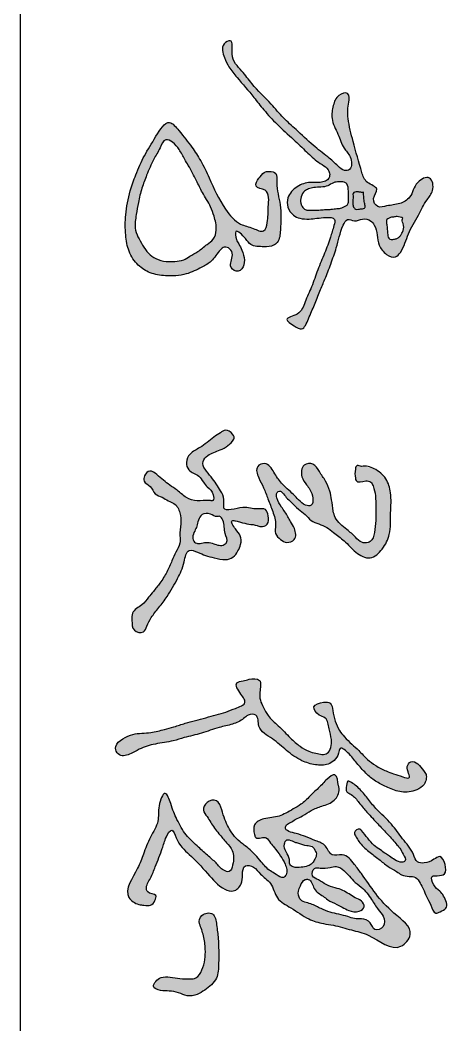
# Model space of a CAD drawing. Extents: x 174641 to 414490, y 73126 to 493158.
# Drawn here: x 189658 to 190369, y 75033 to 76700 of the extents above; entities that cross this region are included whole.
import ezdxf

# ---------------------------------------------------------------- set-up
doc = ezdxf.new("R2010")
doc.units = 0
doc.header["$LTSCALE"] = 1000
doc.header["$MEASUREMENT"] = 0
doc.layers.add('文字和字符', color=7, linetype='Continuous')

msp = doc.modelspace()

# ---------------------------------------------------------------- hatches: boundary and pattern name
at = {"layer": '文字和字符'}
h = msp.add_hatch(color=6, dxfattribs=at)
edge = h.paths.add_edge_path()
edge.add_spline(control_points=[(190203.2, 76563.6), (190203.2, 76563.3), (190199.9, 76526.7), (190212.4, 76496.5), (190221.1, 76458.1), (190230.7, 76428.8), (190256.4, 76421.9), (190240.2, 76404.7), (190250.4, 76386.8), (190269, 76393.1), (190286.8, 76393.6), (190309.4, 76406.1), (190310.8, 76430.5), (190340.9, 76445.1), (190345.5, 76416), (190329.7, 76399.6), (190318.5, 76374), (190300.2, 76346.3), (190294.9, 76320.4), (190280, 76303.9), (190263.3, 76311.2), (190249, 76329.7), (190251.2, 76353.2), (190239, 76368.7), (190225.5, 76371.8), (190213.7, 76364.1), (190200, 76372.3), (190188.6, 76349.3), (190184.4, 76325.9), (190173.5, 76295.5), (190164.5, 76271.7), (190154.7, 76249.5), (190146.1, 76226.6), (190137.6, 76207.7), (190127.8, 76182.8), (190112.5, 76193), (190091.8, 76205), (190124, 76210.5), (190130.2, 76233.8), (190142.4, 76257.8), (190151.3, 76285.7), (190163, 76312.3), (190172.5, 76337.6), (190177.2, 76354.7), (190182.6, 76372.9), (190158.1, 76372.7), (190142.1, 76369.5), (190123, 76369.8), (190109.6, 76376.1), (190100.8, 76388.7), (190100.8, 76408.6), (190116.4, 76425), (190137.5, 76432.2), (190155.2, 76429.2), (190171, 76434.2), (190172.7, 76453), (190151.2, 76463.5), (190132.6, 76481.9), (190109.9, 76503.7), (190085, 76525.7), (190063.2, 76549.3), (190042.4, 76576.4), (190022.6, 76599.2), (190004.4, 76620.6), (189996.8, 76638.7), (189989.3, 76658.7), (190013.1, 76670.8), (190005.1, 76635.2), (190025.3, 76617.7), (190046, 76588.6), (190071.5, 76565.1), (190093.9, 76537.8), (190118.3, 76516.1), (190141.9, 76493.6), (190166.6, 76474.5), (190183.1, 76460.7), (190194, 76448.6), (190210, 76452.6), (190207.4, 76474.2), (190192.8, 76488.6), (190185.8, 76511.9), (190172.9, 76534.1), (190176.8, 76558), (190182.5, 76574.6), (190205, 76584.9), (190203.3, 76563.7), (190203.2, 76563.6)], knot_values=[0, 0, 0, 0, 37.200114, 91.320491, 165.552277, 191.794321, 218.377312, 240.981666, 262.088012, 282.142005, 312.686531, 339.649791, 378.667629, 407.600467, 437.073636, 462.079158, 503.038538, 551.641933, 598.38254, 613.574993, 634.379376, 661.836336, 708.993627, 722.171326, 741.234276, 760.297225, 776.271776, 792.569008, 846.885535, 886.364067, 923.879172, 953.564578, 987.654437, 1022.983531, 1050.737693, 1069.313673, 1091.638002, 1119.125063, 1152.028231, 1189.926643, 1231.5094, 1273.175743, 1312.041059, 1340.553805, 1354.652933, 1375.412602, 1414.027671, 1435.47698, 1451.393633, 1473.994605, 1495.440379, 1528.930707, 1560.560192, 1583.420751, 1605.787661, 1617.314314, 1652.832859, 1689.166989, 1730.614602, 1782.406199, 1827.708188, 1864.317555, 1924.161807, 1954.751664, 1978.414961, 2009.901325, 2025.877661, 2056.206106, 2101.924511, 2138.940455, 2203.653812, 2245.874288, 2285.588792, 2339.12041, 2381.889891, 2414.291903, 2431.736174, 2443.518671, 2472.148613, 2496.841057, 2531.490224, 2570.411868, 2600.571575, 2626.813618, 2647.271258, 2667.490218, 2667.490218, 2667.490218, 2667.490218], degree=3, periodic=0)
edge = h.paths.add_edge_path(flags=16)
edge.add_spline(control_points=[(190200.1, 76428.5), (190200.1, 76428.3), (190203.4, 76416.3), (190202.4, 76407.5), (190203.5, 76399.2), (190200.9, 76392.6), (190196.1, 76390.6), (190190.7, 76387.7), (190183, 76387.2), (190174.7, 76386), (190166.5, 76385.3), (190159.7, 76385.4), (190151.5, 76384.1), (190144.1, 76385), (190136.6, 76384.1), (190130.2, 76385), (190125.8, 76390.1), (190122.6, 76397.5), (190123.8, 76406.9), (190128.2, 76416.4), (190137, 76420.1), (190146.1, 76422.7), (190156.8, 76422.6), (190168.5, 76424.2), (190177, 76430.5), (190186.4, 76432.3), (190193.5, 76431.4), (190197.6, 76430.5), (190200.1, 76428.5), (190200.1, 76428.5)], knot_values=[0, 0, 0, 0, 17.404746, 29.387846, 42.985867, 50.266335, 56.954161, 63.801774, 75.581128, 88.455483, 98.941086, 109.792245, 116.806441, 133.072793, 140.441564, 148.341049, 158.751059, 166.832285, 181.387675, 196.945751, 207.369773, 219.600317, 236.294444, 252.093415, 267.338386, 279.187562, 291.635416, 295.082405, 299.162326, 299.162326, 299.162326, 299.162326], degree=3, periodic=0)
edge = h.paths.add_edge_path(flags=16)
edge.add_spline(control_points=[(190292.3, 76370.3), (190292.2, 76370.3), (190294.1, 76359.5), (190294, 76352.8), (190291.2, 76345.3), (190288, 76341.1), (190284.1, 76337.8), (190279, 76336.6), (190274.1, 76335.4), (190267.7, 76338.4), (190267.9, 76348.4), (190266.5, 76356.2), (190266, 76363), (190264.3, 76368.9), (190272, 76372.7), (190279, 76373.2), (190285.1, 76375.1), (190292.3, 76370.4), (190292.3, 76370.3)], knot_values=[0, 0, 0, 0, 11.032394, 27.080246, 35.7167, 42.398017, 49.241922, 56.254438, 64.042896, 70.017142, 82.400073, 100.141744, 104.717416, 111.155207, 123.02071, 132.051492, 141.212423, 151.788927, 151.788927, 151.788927, 151.788927], degree=3, periodic=0)
h = msp.add_hatch(color=6, dxfattribs=at)
edge = h.paths.add_edge_path()
edge.add_spline(control_points=[(190053.9, 76437.4), (190053.8, 76437.3), (190043.1, 76418.8), (190074.4, 76420.9), (190068.1, 76388), (190070.3, 76369.4), (190063.4, 76345.1), (190042.5, 76356.4), (190019.2, 76360), (189991.8, 76392.4), (189975.6, 76430), (189959.1, 76465.4), (189941.3, 76491.8), (189925.9, 76511.2), (189902.7, 76539.8), (189881, 76502.3), (189864.2, 76477.1), (189850.4, 76445.1), (189839, 76412.9), (189832.3, 76379.1), (189832.4, 76345.4), (189836.8, 76315.6), (189851.9, 76293.1), (189874, 76278.9), (189902, 76274.6), (189932.3, 76276), (189956.6, 76288.3), (189978, 76299.9), (189985.8, 76315.1), (189996.9, 76324.7), (190007.3, 76321.2), (190013.1, 76307.2), (190001.6, 76290.9), (190018.2, 76280.8), (190033.1, 76292.2), (190029.5, 76312.9), (190021.2, 76327.7), (190015.8, 76336.4), (190013.1, 76357.1), (190032.1, 76338.2), (190041.2, 76324.1), (190060.9, 76323.9), (190076.4, 76323.9), (190088.7, 76333.7), (190090.4, 76359.1), (190092.1, 76392.7), (190082.1, 76421.2), (190085.5, 76446.4), (190072, 76449.4), (190061.6, 76449.2), (190054, 76437.5), (190053.9, 76437.4)], knot_values=[0, 0, 0, 0, 18.772704, 41.477809, 80.044627, 116.802218, 137.16377, 161.475231, 192.122008, 241.084265, 322.841358, 366.476474, 403.599349, 452.266279, 480.822437, 525.281218, 577.345985, 625.678179, 664.966098, 720.530015, 767.556127, 805.470545, 843.947055, 876.303707, 911.805465, 960.132454, 999.3713, 1024.963912, 1058.777917, 1069.239579, 1081.911788, 1097.237565, 1126.410668, 1144.842947, 1154.50106, 1197.467328, 1213.824352, 1225.506518, 1243.541639, 1270.934025, 1289.010321, 1319.830534, 1342.259698, 1352.785688, 1381.704372, 1440.604971, 1492.626113, 1513.017666, 1528.122336, 1540.553544, 1559.179396, 1559.179396, 1559.179396, 1559.179396], degree=3, periodic=0)
edge = h.paths.add_edge_path(flags=16)
edge.add_spline(control_points=[(189937.1, 76458.8), (189937.3, 76458.5), (189951.5, 76432.9), (189960.3, 76412.7), (189973.5, 76393.7), (189980.6, 76372.5), (189985, 76354.3), (189980.6, 76335.6), (189966.1, 76327), (189954.6, 76315.9), (189940.5, 76309.1), (189928.9, 76300.7), (189914.8, 76299.7), (189899.1, 76298.3), (189883.8, 76303.2), (189869.9, 76312.8), (189858.9, 76330.4), (189846.3, 76351.6), (189850.8, 76376.6), (189854.2, 76398.6), (189859.6, 76420.7), (189868.6, 76444.4), (189878.1, 76467.8), (189889.5, 76484.8), (189897, 76505.1), (189913.3, 76496.8), (189923.2, 76484.2), (189928.4, 76473.2), (189937.1, 76458.9), (189937.1, 76458.8)], knot_values=[0, 0, 0, 0, 40.204211, 70.058468, 108.464216, 130.884004, 163.643923, 185.732296, 204.334618, 231.03456, 252.428664, 268.982791, 289.824735, 309.33459, 334.505674, 354.736006, 378.254387, 420.802499, 451.909656, 480.365956, 514.245068, 545.922498, 586.383232, 616.269524, 639.057016, 655.457897, 678.34596, 704.341019, 720.45671, 720.45671, 720.45671, 720.45671], degree=3, periodic=0)
h = msp.add_hatch(color=6, dxfattribs=at)
edge = h.paths.add_edge_path()
edge.add_spline(control_points=[(190012.5, 76004.3), (190012.4, 76004), (189990.3, 75982.8), (189971.8, 75981.5), (189955.1, 75962.7), (189977.2, 75941.6), (189988.2, 75922.4), (189998.3, 75905.8), (189991.4, 75880.3), (190028.7, 75895.4), (190046.7, 75887.1), (190066.5, 75890.7), (190070.2, 75876.2), (190071, 75862.4), (190058.5, 75858.1), (190048.8, 75862.5), (190037.5, 75863.2), (190025.4, 75866.3), (190017.1, 75868.7), (190005.1, 75870.7), (190015.9, 75853.6), (190024.6, 75845.3), (190025.1, 75830.1), (190019.4, 75818.5), (190012.3, 75807.4), (189996.7, 75803.2), (189981.5, 75807), (189965.6, 75811.3), (189953.2, 75816.7), (189934.2, 75824.1), (189930.1, 75795.4), (189919.2, 75772.4), (189904.5, 75746.2), (189888.9, 75725.6), (189875.9, 75710), (189868.9, 75696.2), (189863.6, 75681.3), (189843.4, 75685.4), (189844, 75702.2), (189842.7, 75719.7), (189860.4, 75728.1), (189870.4, 75741), (189880.2, 75753.3), (189891.2, 75766.6), (189901.8, 75783.6), (189909.5, 75801.3), (189916, 75817.5), (189924.6, 75830.2), (189922.3, 75846.8), (189925.3, 75863.4), (189924.7, 75882.5), (189916.5, 75897.8), (189903.1, 75901.9), (189893.8, 75908.9), (189880.1, 75912.7), (189876, 75927.1), (189862.3, 75932.3), (189863.5, 75945.1), (189873.5, 75955), (189885.7, 75944.8), (189895.4, 75936.7), (189906.8, 75927.9), (189917.3, 75921.1), (189926, 75913.5), (189936, 75905.5), (189952.7, 75900.3), (189966.2, 75904.1), (189979.9, 75901.2), (189979.1, 75916.6), (189969.7, 75923.5), (189961.4, 75933.8), (189954.1, 75946.3), (189937.2, 75949.8), (189932.3, 75966.9), (189939.6, 75982.5), (189955.2, 75989.3), (189968.2, 75998.8), (189978.8, 76008.1), (189989.1, 76014.5), (189999.6, 76021.3), (190011.5, 76017), (190012.6, 76004.3), (190012.5, 76004.3)], knot_values=[0, 0, 0, 0, 39.878613, 71.084001, 88.571602, 128.557403, 167.51423, 188.674821, 208.323573, 251.533868, 286.022948, 304.040745, 319.866458, 339.38013, 355.294206, 363.866941, 383.035676, 402.399015, 414.36713, 422.122541, 442.348267, 461.81608, 481.686971, 497.958095, 516.551099, 533.839574, 560.727072, 581.394562, 601.159722, 620.894041, 649.426299, 690.673374, 738.289465, 770.144861, 799.264352, 821.404135, 836.808472, 857.647162, 880.926807, 898.121658, 926.751504, 950.035011, 967.352307, 991.998193, 1021.862108, 1050.46209, 1072.140687, 1094.880373, 1111.335022, 1139.52005, 1164.970822, 1190.259232, 1204.665599, 1221.240117, 1239.017221, 1259.177234, 1277.618397, 1289.978389, 1306.483927, 1324.261031, 1344.706721, 1362.799886, 1383.241029, 1396.927367, 1410.79459, 1436.58756, 1464.687551, 1472.224323, 1485.322698, 1508.470744, 1522.732623, 1540.039638, 1566.844928, 1584.840343, 1605.723939, 1632.903668, 1653.059236, 1673.030566, 1691.341619, 1704.216169, 1722.92022, 1735.167177, 1735.167177, 1735.167177, 1735.167177], degree=3, periodic=0)
edge = h.paths.add_edge_path(flags=16)
edge.add_spline(control_points=[(189988.2, 75876.5), (189988.3, 75876.5), (190001.5, 75864.9), (189994.2, 75851.3), (190004.5, 75834.6), (189994.4, 75827.7), (189985.6, 75828.5), (189976.7, 75832.1), (189966.5, 75834), (189958.2, 75831.2), (189951.4, 75831.1), (189946, 75834.3), (189943.2, 75842.7), (189947.4, 75851.5), (189951.9, 75860.4), (189953.3, 75870.3), (189959.2, 75881.8), (189974.7, 75881.6), (189980.3, 75875.2), (189988.2, 75876.5), (189988.2, 75876.5)], knot_values=[0, 0, 0, 0, 12.518583, 43.117128, 64.43384, 73.999097, 86.909074, 99.916825, 114.388405, 128.459585, 136.124934, 141.701946, 153.518143, 168.483557, 180.957273, 194.904784, 210.427714, 229.577537, 246.211116, 250.540926, 250.540926, 250.540926, 250.540926], degree=3, periodic=0)
h = msp.add_hatch(color=6, dxfattribs=at)
edge = h.paths.add_edge_path()
edge.add_spline(control_points=[(190224.5, 75959.4), (190224.7, 75959.4), (190251.5, 75957), (190265.5, 75940.3), (190275.2, 75912.6), (190271.5, 75881.6), (190273.5, 75848.6), (190260.9, 75822.3), (190239, 75801.7), (190212.8, 75816.7), (190197.4, 75835.4), (190180, 75847.9), (190166.9, 75858.9), (190153.6, 75863.8), (190140, 75868.5), (190131.4, 75880.3), (190118.9, 75888.4), (190109.5, 75899), (190099.4, 75907), (190094.9, 75914.7), (190088.8, 75919.4), (190082.3, 75915.4), (190084.1, 75903.6), (190090.3, 75893.8), (190099.1, 75881.6), (190105.5, 75869.1), (190114.6, 75855.9), (190117.4, 75836.9), (190100.5, 75831.5), (190089.4, 75837.7), (190079.4, 75847.6), (190083.6, 75865.4), (190077.3, 75884.5), (190069.4, 75904.5), (190062.6, 75924), (190053.7, 75939.4), (190046.9, 75959.3), (190068, 75967.6), (190079.7, 75948.6), (190091.4, 75929.6), (190108.1, 75916.7), (190120.4, 75903.4), (190128.6, 75894.9), (190143.3, 75892.7), (190144.5, 75908.8), (190140.1, 75919.6), (190131.8, 75930.4), (190123.4, 75942.1), (190124.7, 75963.4), (190146.2, 75965.6), (190154.6, 75949.4), (190165, 75935.6), (190172, 75919.6), (190175.4, 75902.6), (190176.6, 75887.8), (190181.7, 75868.8), (190198.3, 75856.4), (190213, 75843.5), (190223.1, 75832.3), (190234.5, 75831.9), (190245, 75839), (190246.1, 75855.8), (190248.8, 75873.4), (190247.6, 75892.2), (190248.1, 75909.9), (190244.9, 75923.8), (190240.2, 75934.7), (190229, 75936.2), (190215.7, 75930.9), (190213.3, 75943.9), (190213.4, 75951), (190215.3, 75963.3), (190224.4, 75959.4), (190224.5, 75959.4)], knot_values=[0, 0, 0, 0, 29.30094, 65.038017, 98.639858, 145.229586, 194.795516, 232.114749, 266.925891, 301.913022, 339.267477, 370.852415, 390.177296, 409.795645, 429.660369, 448.333163, 468.729795, 490.881928, 507.437968, 521.157629, 529.07634, 535.254347, 547.876184, 571.501508, 585.319952, 610.337259, 628.877614, 654.734455, 672.908705, 688.379255, 706.720612, 726.29753, 758.239497, 788.950264, 816.810279, 842.152582, 868.097908, 885.262369, 914.728674, 944.648733, 982.813695, 999.650213, 1020.22886, 1032.723569, 1049.493141, 1071.095002, 1083.923681, 1105.362623, 1132.075217, 1152.211283, 1174.931511, 1200.704595, 1226.158921, 1246.312234, 1272.681377, 1287.962092, 1326.688213, 1353.277295, 1371.722858, 1386.128581, 1396.514529, 1421.520631, 1449.460288, 1472.518928, 1499.291724, 1522.558099, 1533.076665, 1544.456492, 1567.099854, 1573.093813, 1593.678612, 1602.883204, 1613.437455, 1613.437455, 1613.437455, 1613.437455], degree=3, periodic=0)
h = msp.add_hatch(color=6, dxfattribs=at)
edge = h.paths.add_edge_path()
edge.add_spline(control_points=[(190326.9, 75454.9), (190326.7, 75455.1), (190309.3, 75476.5), (190296, 75458.7), (190309.7, 75438.9), (190289.4, 75445.3), (190278.7, 75448.8), (190263, 75454.5), (190248.4, 75462), (190232.8, 75473.4), (190221.3, 75487), (190207.6, 75498.5), (190196.8, 75509.6), (190182.6, 75526.7), (190177.8, 75545.5), (190174.7, 75568.2), (190159.3, 75568.5), (190139.5, 75563), (190152, 75545.5), (190167.9, 75542.6), (190170.4, 75523.5), (190174.9, 75507.9), (190174.7, 75493.5), (190167, 75479), (190150.4, 75482.9), (190135.6, 75486.4), (190121, 75495.4), (190104.4, 75510), (190088, 75528.4), (190069.7, 75542.8), (190062.1, 75558.6), (190055.6, 75571.4), (190055, 75586), (190060.5, 75608), (190039.1, 75606.9), (190028.5, 75603.2), (190011.3, 75600.8), (190023.6, 75582), (190034.5, 75568.1), (190023.9, 75560.7), (190013.4, 75557.3), (189999.5, 75551.3), (189977.2, 75545.5), (189954.8, 75539.2), (189931.2, 75533.2), (189914.4, 75527.1), (189895.2, 75522.6), (189873.1, 75515.9), (189848.4, 75517.2), (189828.7, 75508.2), (189816.3, 75498.7), (189816.2, 75487.2), (189824.5, 75476.3), (189841.9, 75481.7), (189858.9, 75492.4), (189883.1, 75499.8), (189908.7, 75502.1), (189933.5, 75510.8), (189959.5, 75515.5), (189985.3, 75526.4), (190009.8, 75530.5), (190026.3, 75538.2), (190036.3, 75548), (190054.2, 75549), (190050.8, 75520.9), (190078, 75508.3), (190099.3, 75487.5), (190122.6, 75470.7), (190146.7, 75463.3), (190166.3, 75462.7), (190180, 75471.5), (190186.1, 75480.4), (190188.7, 75496.9), (190207.4, 75478.9), (190217.5, 75465.4), (190232.8, 75448.3), (190249.3, 75435.1), (190268.7, 75425.9), (190290.8, 75417.1), (190312.8, 75420), (190328.1, 75429), (190331.3, 75439.8), (190333.1, 75447.4), (190326.9, 75454.8), (190326.9, 75454.9)], knot_values=[0, 0, 0, 0, 34.681641, 48.072065, 74.329964, 88.895095, 111.17035, 128.900452, 156.472867, 179.905372, 208.355087, 230.580725, 254.01719, 273.066721, 321.355231, 338.817261, 354.258199, 378.941826, 401.102047, 416.854172, 443.250134, 467.917341, 487.236589, 502.550058, 528.37671, 545.470375, 568.264653, 597.83009, 637.746529, 670.902739, 692.464096, 710.354936, 729.186846, 756.230528, 779.82652, 794.347921, 809.198107, 836.695152, 859.380582, 868.55181, 883.814404, 907.197348, 930.393917, 979.907693, 1004.230046, 1031.618366, 1054.147615, 1086.172461, 1127.622089, 1153.330618, 1177.300132, 1184.664421, 1199.389772, 1226.047392, 1247.395311, 1286.378592, 1328.318353, 1354.32781, 1395.269823, 1437.957794, 1469.914352, 1498.680239, 1511.344868, 1529.007775, 1555.105752, 1597.804477, 1639.655016, 1682.119963, 1714.682311, 1744.156119, 1760.024332, 1779.437309, 1790.885943, 1814.731193, 1846.001898, 1877.602297, 1905.335657, 1934.233701, 1967.004059, 2002.481722, 2023.475353, 2035.765847, 2047.212297, 2058.363573, 2058.363573, 2058.363573, 2058.363573], degree=3, periodic=0)
h = msp.add_hatch(color=6, dxfattribs=at)
edge = h.paths.add_edge_path()
edge.add_spline(control_points=[(190187.2, 75423.8), (190187.3, 75423.6), (190180.1, 75398.9), (190159.7, 75396.8), (190141.1, 75389.5), (190128, 75379.2), (190115.4, 75374.4), (190107.2, 75368.3), (190100.2, 75366), (190095, 75354.6), (190116.6, 75350.6), (190131.6, 75344.9), (190148.3, 75337.9), (190166.2, 75332), (190172.9, 75310.4), (190197, 75319.3), (190211.7, 75300.3), (190237.1, 75266.4), (190260.4, 75227.6), (190316.4, 75189.9), (190281, 75147.2), (190244.2, 75182), (190207.1, 75189.6), (190182.3, 75197.5), (190158.3, 75200.7), (190133.1, 75208.2), (190110.3, 75226.2), (190081.3, 75240), (190077.2, 75268.6), (190056.9, 75280.4), (190048, 75295.3), (190028.6, 75300), (190026.3, 75280.9), (190027.4, 75265.5), (190013, 75251.9), (189988.8, 75260.1), (189968.4, 75285.3), (189940.1, 75314.7), (189919.4, 75332.3), (189910.3, 75362.5), (189898.3, 75341), (189893.7, 75322.4), (189883.3, 75298.6), (189875.8, 75276.4), (189865.6, 75263), (189870.3, 75249.4), (189886, 75251.2), (189881.8, 75237.6), (189875.3, 75229.2), (189864.1, 75231.1), (189851.4, 75232.1), (189825.1, 75250), (189851.6, 75285.5), (189862.9, 75317.2), (189872.8, 75343.8), (189889.8, 75369.8), (189885.4, 75392.4), (189898.2, 75427), (189908.4, 75399.7), (189912.2, 75386.2), (189920.6, 75368.1), (189931.6, 75348), (189951.1, 75330), (189967.7, 75314.9), (189983.4, 75302), (189991.9, 75289.8), (190006.8, 75284.5), (190012.6, 75302.9), (190013.5, 75320.4), (189999.5, 75336), (189989.3, 75347.7), (189977.8, 75361.8), (189971, 75375.4), (189959.2, 75388.9), (189966.8, 75404.2), (189986.5, 75408), (189992.7, 75389), (189998.4, 75370), (190008.2, 75350.9), (190022.6, 75335.5), (190041.1, 75323.6), (190055.9, 75305.8), (190070.1, 75288.9), (190083.1, 75282.9), (190093.4, 75273.8), (190102.5, 75285.2), (190098.3, 75299.3), (190089.8, 75313.3), (190081.5, 75325.1), (190073, 75334.1), (190067.8, 75344.6), (190057.8, 75343.1), (190048.5, 75341.2), (190045.8, 75352.2), (190043.6, 75366.7), (190065.2, 75377.1), (190083.6, 75376.6), (190099.6, 75384), (190111.3, 75391), (190125.5, 75399.1), (190138.4, 75411.8), (190150.3, 75423.3), (190160.3, 75432.8), (190167.2, 75441.6), (190184.5, 75452.9), (190184.5, 75436), (190187.2, 75423.8), (190187.2, 75423.8)], knot_values=[0, 0, 0, 0, 27.432872, 59.395361, 85.693134, 109.085552, 128.362609, 140.996926, 151.763291, 157.712951, 186.698752, 208.876995, 234.201156, 260.084919, 284.937489, 307.779824, 344.178191, 370.603449, 488.346466, 550.578274, 584.928952, 664.213103, 704.923077, 747.845979, 770.989275, 806.181381, 854.934517, 893.286489, 930.483071, 961.790102, 984.548855, 1003.508451, 1024.718144, 1046.34914, 1071.076056, 1090.271471, 1144.396456, 1205.241891, 1253.920649, 1274.470919, 1294.501491, 1322.334343, 1367.576566, 1396.031299, 1422.826029, 1429.955148, 1450.476244, 1461.8652, 1477.100741, 1492.069997, 1504.375793, 1531.897919, 1602.108595, 1637.124251, 1679.750326, 1720.374244, 1756.060039, 1787.456838, 1814.277484, 1834.999527, 1853.438436, 1895.015251, 1930.254648, 1962.79728, 1989.05807, 2013.552032, 2026.034617, 2043.218025, 2076.933867, 2099.023719, 2126.230041, 2142.894352, 2174.050972, 2191.234509, 2210.914373, 2232.75608, 2256.675267, 2280.357753, 2319.727615, 2342.899389, 2367.60531, 2410.353703, 2439.962666, 2455.364827, 2473.851128, 2482.49724, 2507.041751, 2528.398061, 2552.516989, 2565.753289, 2581.839762, 2593.467441, 2605.690383, 2613.252568, 2635.359714, 2661.00506, 2697.047344, 2713.801275, 2733.175864, 2753.931383, 2781.462056, 2807.917281, 2823.476427, 2837.489503, 2858.153182, 2884.370537, 2892.288582, 2892.288582, 2892.288582, 2892.288582], degree=3, periodic=0)
edge = h.paths.add_edge_path(flags=16)
edge.add_spline(control_points=[(190195.1, 75288.5), (190195, 75288.6), (190182.7, 75297.8), (190170.5, 75292.4), (190158.6, 75291.9), (190144.2, 75294.8), (190140.1, 75278), (190154.6, 75273.2), (190165.5, 75264.7), (190179.7, 75260.1), (190196.9, 75255.6), (190209.8, 75244.3), (190224.2, 75239.7), (190231.9, 75227.8), (190218.1, 75218.2), (190204.4, 75221.3), (190192.8, 75227.4), (190181.4, 75233.6), (190170.2, 75238.6), (190158.1, 75248.1), (190143.8, 75255.5), (190141.5, 75275.1), (190127.7, 75273.7), (190123.5, 75264.1), (190118.5, 75253.8), (190120.8, 75237.2), (190141, 75234.7), (190156, 75225.2), (190171.8, 75219.6), (190186.8, 75215.9), (190200.5, 75213.1), (190212.6, 75208.1), (190225.5, 75209.3), (190240, 75204.8), (190244.2, 75186.3), (190264.6, 75194.9), (190261.9, 75213), (190250.2, 75225.1), (190240.3, 75242.9), (190227.4, 75259.6), (190210.5, 75270.9), (190204.5, 75279.8), (190195.1, 75288.5), (190195.1, 75288.5)], knot_values=[0, 0, 0, 0, 19.744507, 34.157131, 56.912893, 69.911234, 87.399526, 104.154629, 124.530072, 146.715715, 165.190697, 198.370593, 214.639562, 229.161561, 244.798567, 268.894407, 285.44538, 299.384274, 322.908118, 336.418052, 363.110061, 388.511726, 395.681319, 413.735699, 426.886572, 444.721671, 472.606193, 498.451489, 520.637008, 541.419327, 562.830776, 579.059192, 594.65128, 616.732747, 635.831876, 655.966223, 679.349301, 698.350322, 726.390651, 763.332051, 786.837613, 805.134121, 818.66464, 818.66464, 818.66464, 818.66464], degree=3, periodic=0)
edge = h.paths.add_edge_path(flags=16)
edge.add_spline(control_points=[(190148.2, 75320.3), (190148.1, 75320.3), (190143, 75331.4), (190131.5, 75329), (190122.5, 75334.2), (190112.3, 75335.5), (190106.7, 75339.4), (190099, 75340), (190094.7, 75330.5), (190098.9, 75319.3), (190105.6, 75309.4), (190104.3, 75299), (190112.9, 75292.6), (190123.8, 75294.1), (190134.7, 75295.3), (190143.1, 75300.2), (190147, 75308.2), (190150.9, 75313.5), (190148.2, 75320.2), (190148.2, 75320.3)], knot_values=[0, 0, 0, 0, 14.292967, 26.663458, 46.005146, 55.397894, 68.805265, 74.060786, 84.885427, 103.559239, 122.783611, 133.392057, 143.205535, 161.756698, 177.271697, 189.090572, 200.297464, 212.920328, 218.424594, 218.424594, 218.424594, 218.424594], degree=3, periodic=0)
h = msp.add_hatch(color=6, dxfattribs=at)
edge = h.paths.add_edge_path()
edge.add_spline(control_points=[(190203.1, 75437.1), (190203.3, 75437), (190223.8, 75423.9), (190233.6, 75409.2), (190251, 75387.1), (190273.7, 75368.3), (190292, 75340.2), (190309.4, 75322.5), (190314.5, 75301.2), (190330.9, 75300.7), (190341.9, 75305.1), (190356.2, 75315.7), (190364, 75298.8), (190365.5, 75281.6), (190351.7, 75279.7), (190337.5, 75280.7), (190343.4, 75262.5), (190353.3, 75255.7), (190362.9, 75244.5), (190369.2, 75226.1), (190355.9, 75221.2), (190344.3, 75214.9), (190339.5, 75233.1), (190331.7, 75244.2), (190327.6, 75257.8), (190321.1, 75267.8), (190315.2, 75279), (190302.2, 75278.5), (190291.3, 75280.5), (190280.7, 75288.4), (190267.2, 75295.4), (190252.9, 75307.9), (190235.9, 75320.4), (190222, 75332.5), (190215.9, 75343.9), (190209.7, 75352.5), (190220.2, 75359.8), (190227.4, 75351.5), (190234.4, 75342.5), (190244, 75330.5), (190255, 75323.5), (190263.4, 75317.3), (190271.4, 75311.8), (190280.1, 75306.2), (190288.7, 75301.1), (190299.9, 75304.9), (190292.3, 75316.3), (190288.8, 75325.5), (190280.7, 75333.8), (190274, 75342.4), (190266.2, 75350.4), (190258.8, 75358.3), (190250.8, 75366.4), (190242.5, 75375.8), (190234.1, 75384.5), (190226.7, 75393.4), (190218.4, 75403.3), (190210.9, 75413.6), (190198, 75418.9), (190197.9, 75428.3), (190203.1, 75437.1), (190203.1, 75437.1)], knot_values=[0, 0, 0, 0, 28.666202, 58.974239, 88.991361, 140.445622, 182.443945, 226.361589, 246.003405, 261.159642, 285.403493, 300.064839, 321.637432, 343.335684, 360.576762, 372.35608, 392.086641, 412.248863, 426.515031, 455.165125, 470.118963, 480.655269, 502.385008, 524.571649, 543.872014, 558.543079, 575.923356, 590.530581, 608.177969, 621.720424, 644.672751, 671.428143, 700.314854, 733.307285, 745.026327, 756.27632, 770.758758, 775.879479, 798.783005, 820.418083, 838.303351, 852.974217, 863.749723, 878.985175, 896.219108, 903.438329, 919.617985, 935.209773, 949.206114, 965.758141, 981.234157, 995.661007, 1010.855529, 1028.447768, 1048.105951, 1061.049743, 1076.480099, 1102.025547, 1114.040319, 1128.49753, 1139.678117, 1139.678117, 1139.678117, 1139.678117], degree=3, periodic=0)
h = msp.add_hatch(color=6, dxfattribs=at)
edge = h.paths.add_edge_path()
edge.add_spline(control_points=[(189955.5, 75200.4), (189955.6, 75200.2), (189964.5, 75177.2), (189965.9, 75155.3), (189964, 75129.4), (189952.6, 75109.7), (189937.4, 75108.3), (189923.3, 75109.3), (189907.6, 75112), (189892.6, 75112.6), (189883.5, 75105.9), (189875.8, 75094.4), (189892.4, 75088.1), (189905.7, 75089.4), (189921, 75086.5), (189935.3, 75079.3), (189951.6, 75082), (189968, 75092.4), (189986.8, 75107.7), (189987.7, 75140.7), (189987.7, 75170.4), (189984.2, 75196.7), (189981.6, 75219.9), (189957.3, 75220), (189955.4, 75200.6), (189955.5, 75200.4)], knot_values=[0, 0, 0, 0, 27.563865, 56.695241, 102.242536, 124.004216, 136.411448, 158.63331, 179.899671, 199.3513, 213.673571, 224.845605, 243.023995, 261.921703, 282.270986, 301.572813, 323.389476, 342.524862, 378.241957, 410.829433, 464.696782, 494.311037, 519.262799, 542.254368, 560.867544, 560.867544, 560.867544, 560.867544], degree=3, periodic=0)

# ---------------------------------------------------------------- linework, layer by layer
msp.add_line((189658.2, 82272.7), (189658.2, 74272.7))
at = {"layer": '文字和字符', "color": 6}
for points, start_tangent, end_tangent in [([(190203.2, 76563.6), (190202.2, 76536.8), (190210.4, 76498.7), (190224.9, 76447.2), (190234.1, 76430.7), (190249.6, 76419.3), (190244.4, 76403.9), (190251.6, 76390.5), (190266, 76391.5), (190287.7, 76395.6), (190304.1, 76406), (190317.5, 76430.7), (190337.1, 76437.9), (190342.2, 76417.3), (190333, 76401.8), (190318.6, 76376.1), (190302.1, 76345.2), (190288.7, 76314.3), (190280.5, 76307), (190266, 76311.2), (190253.7, 76326.6), (190245.5, 76359.6), (190239.3, 76366.8), (190225.9, 76369.9), (190212.5, 76366.8), (190201.2, 76368.9), (190194, 76359.6), (190182.5, 76322.2), (190173.3, 76295.2), (190163.6, 76270), (190155.2, 76250.3), (190146.2, 76227.5), (190136.3, 76204), (190125, 76187.5), (190112.6, 76192.7), (190100.3, 76203), (190117.8, 76212.2), (190130.6, 76232.2), (190141.4, 76257.3), (190151.7, 76285.4), (190163.1, 76313.2), (190172.7, 76339.5), (190178.6, 76359.2), (190179.7, 76369.3), (190165.1, 76372.5), (190137.3, 76369.9), (190121.9, 76371.1), (190111.6, 76376.1), (190102.3, 76389.5), (190102.3, 76404.9), (190117.8, 76423.5), (190139.4, 76430.7), (190155.9, 76430.7), (190170.3, 76437.9), (190171.3, 76446.1), (190153, 76464.1), (190133.2, 76481.2), (190111.6, 76501.8), (190084.3, 76527.2), (190062.2, 76551.2), (190045.7, 76571.8), (190017.9, 76604.8), (190004.5, 76622.3), (189997.3, 76637.8), (189996.3, 76660.4), (190006.6, 76665.6), (190009.7, 76644), (190025.9, 76615.3), (190042.6, 76594.5), (190074.5, 76560.5), (190094.9, 76537.9), (190115.7, 76518.3), (190144.3, 76492.3), (190168.2, 76472.9), (190185.7, 76457.5), (190196, 76450.3), (190204.3, 76452.3), (190205.3, 76472.9), (190195.4, 76487.7), (190185.3, 76510.5), (190175.4, 76536.8), (190177.5, 76558.4), (190186.8, 76574.9), (190201.2, 76578), (190203.2, 76563.6)], (-0.237905, -0.971288), (-0.237905, -0.971288)), ([(190053.9, 76437.4), (190049.6, 76424.6), (190064.3, 76417.5), (190069.7, 76390.2), (190068.1, 76363.7), (190062, 76350.4), (190044.9, 76354.2), (190023.9, 76361.4), (189998.8, 76386.1), (189971.6, 76438.4), (189957.6, 76466.5), (189943, 76488.9), (189921.4, 76516.6), (189905.9, 76530.1), (189883.5, 76507.1), (189864.3, 76474.9), (189850.1, 76443.1), (189840.9, 76416.4), (189833.3, 76377), (189833.3, 76343.1), (189838.8, 76316.4), (189854.2, 76293.4), (189873.9, 76280.8), (189899, 76275.8), (189933.7, 76278.7), (189959.6, 76290), (189975.1, 76300), (189990.5, 76318.9), (189996.8, 76323.1), (190005.6, 76320.5), (190010.2, 76310.5), (190008.1, 76289.6), (190019.8, 76283.3), (190025.7, 76287.1), (190026.1, 76318), (190020.6, 76328.5), (190016.9, 76336), (190016, 76349), (190031.9, 76337.3), (190040.7, 76327.7), (190062.6, 76323.9), (190078.6, 76326.3), (190084.5, 76331.1), (190089.8, 76351.2), (190089.4, 76393.6), (190084, 76430.7), (190082, 76445.3), (190071.7, 76449), (190062.9, 76447.3), (190053.9, 76437.4)], (-0.705818, -0.708393), (-0.705818, -0.708393)), ([(189937.1, 76458.8), (189950.8, 76433.2), (189960.4, 76414), (189974.1, 76389.9), (189979.7, 76374.8), (189983.4, 76351.5), (189978.5, 76336.3), (189968.2, 76327.8), (189953, 76315.9), (189939.7, 76308.2), (189929.4, 76302.2), (189914.6, 76299.6), (189900.5, 76299.3), (189883.1, 76304.4), (189871.3, 76313), (189861.3, 76326.7), (189849.1, 76354.8), (189850.8, 76377.1), (189854.3, 76397.3), (189860.2, 76421), (189868, 76442.5), (189879.8, 76469.1), (189890.2, 76488), (189899.8, 76501.3), (189910.9, 76497.3), (189922, 76485.1), (189931.2, 76468.8), (189937.1, 76458.8)], (0.501914, -0.864918), (0.501914, -0.864918)), ([(190200.1, 76428.5), (190202.6, 76416.2), (190202.7, 76407.5), (190202.6, 76397.7), (190200.3, 76393), (190196.2, 76390.5), (190191.7, 76388.5), (190183.3, 76387.1), (190174.1, 76386), (190166.6, 76385.5), (190158.8, 76385.2), (190153.7, 76384.6), (190142, 76384.6), (190136.7, 76384.3), (190131.1, 76385.5), (190125.8, 76390.8), (190123.6, 76396.1), (190124.3, 76406.6), (190129.9, 76416.3), (190136.6, 76419.8), (190145.1, 76422), (190157.1, 76422.9), (190168.2, 76425.1), (190178, 76430.1), (190186.4, 76431.8), (190195.3, 76431), (190197.7, 76430.2), (190200.1, 76428.5)], (0.416279, -0.909237), (0.416279, -0.909237)), ([(190227.6, 76413.8), (190228.2, 76405.8), (190229.2, 76396.9), (190230.1, 76389.7), (190229.4, 76388.1), (190225.7, 76387), (190219.3, 76386), (190214.3, 76386.4), (190211.2, 76389.8), (190209.8, 76395.4), (190210.3, 76408.5), (190210.3, 76412.4), (190217.7, 76415), (190223.1, 76414.2), (190225.9, 76414.1), (190227.6, 76413.8)], (0.01108, -0.999939), (0.01108, -0.999939)), ([(190292.3, 76370.3), (190293.4, 76362.4), (190293.1, 76350.9), (190290.7, 76345.1), (190287.9, 76341.3), (190284, 76338.2), (190279.2, 76336.6), (190273.6, 76336), (190269.8, 76338), (190267.6, 76346.6), (190266.3, 76359.4), (190265.9, 76362.6), (190265.5, 76367.3), (190272.5, 76372.3), (190278.9, 76373.4), (190285.5, 76373.7), (190292.3, 76370.3)], (-0.790293, -0.61273), (-0.790293, -0.61273)), ([(190012.5, 76004.3), (189989.9, 75986.6), (189969.3, 75977.3), (189961.6, 75967.4), (189975, 75941.9), (189990.6, 75918.6), (189996.2, 75904.4), (189996.2, 75890.3), (190027.4, 75891), (190052.1, 75888.8), (190065.1, 75887.7), (190069.6, 75877.2), (190067.8, 75863.3), (190057, 75859.4), (190051.1, 75861.2), (190037.5, 75863.6), (190023.9, 75866.8), (190015.6, 75868.9), (190010, 75869.2), (190015.2, 75855.6), (190023.2, 75844.1), (190023.9, 75829.8), (190019.4, 75819), (190011, 75808.5), (189999.2, 75804.7), (189980, 75807.5), (189965.7, 75811.6), (189952.5, 75816.9), (189938.5, 75819.7), (189930.1, 75800.9), (189919.2, 75773.2), (189902, 75743.6), (189888.3, 75725.1), (189875.7, 75708.4), (189868.4, 75694.2), (189862.5, 75684.8), (189847.6, 75687.3), (189843.7, 75703.6), (189844.7, 75715.9), (189860, 75729.8), (189871.3, 75742.1), (189879.1, 75751.9), (189890.1, 75765.8), (189901.5, 75784.1), (189910, 75802.9), (189916.4, 75817.1), (189923.2, 75832), (189923.2, 75843.9), (189924.7, 75864.1), (189923.2, 75882.4), (189913.3, 75897.7), (189903.9, 75902.2), (189893.6, 75908.1), (189882.2, 75914), (189873.8, 75925.9), (189863.9, 75934.8), (189864.4, 75943.7), (189873.3, 75951.6), (189884.7, 75945.7), (189896, 75936.3), (189906.4, 75928.4), (189918.4, 75919.8), (189926, 75913.6), (189934, 75907.6), (189951.8, 75902.2), (189972.1, 75902.7), (189977.5, 75902.7), (189978.5, 75912.1), (189968.5, 75925.5), (189962, 75933.4), (189954.3, 75943.2), (189938, 75953.6), (189934, 75965.9), (189940, 75979.8), (189956.3, 75990.6), (189968.1, 75999), (189979.3, 76008), (189990.3, 76015.3), (189998.7, 76019.3), (190010.6, 76012.9), (190012.5, 76004.3)], (-0.530433, -0.847727), (-0.530433, -0.847727)), ([(190224.5, 75959.4), (190245.3, 75955.5), (190264.7, 75938.6), (190272.5, 75915.7), (190272.6, 75882.1), (190270.3, 75846.5), (190258.7, 75822.2), (190238.4, 75807.5), (190215, 75817.1), (190195.6, 75835.7), (190177.8, 75849.9), (190166.6, 75858.2), (190153.6, 75863.8), (190140.6, 75869.8), (190131.1, 75879.4), (190119.7, 75888.6), (190108.2, 75899.7), (190099.6, 75907.9), (190093.4, 75915.6), (190088.3, 75918.3), (190084.4, 75916.1), (190084, 75907), (190091.8, 75891.9), (190097.4, 75883.7), (190106.5, 75868.1), (190113, 75856.4), (190112.7, 75837.8), (190100.4, 75833.3), (190090.2, 75837.8), (190081.8, 75848), (190081.8, 75862.1), (190077, 75884.6), (190069.2, 75905.3), (190061.9, 75924), (190053.9, 75940.5), (190052.1, 75959.1), (190063.5, 75963.9), (190079.1, 75949.5), (190091.4, 75931.7), (190111.4, 75912.8), (190119.8, 75904.1), (190131.6, 75895.1), (190140.6, 75894.8), (190143.6, 75906.5), (190138.5, 75921.2), (190133.1, 75928.7), (190125.6, 75942.3), (190129.2, 75961.2), (190143.6, 75963), (190154.4, 75950.7), (190164.5, 75935.1), (190171.8, 75918.2), (190174.8, 75904), (190177.5, 75885.2), (190180.8, 75874.7), (190200.1, 75854.5), (190214.4, 75841.7), (190224.7, 75833.4), (190235.1, 75833.1), (190241.3, 75837.3), (190246.2, 75854.6), (190248.2, 75874.7), (190247.9, 75891.3), (190247.3, 75910.6), (190243.4, 75926.9), (190239.6, 75933.4), (190231.6, 75935.2), (190215.2, 75935.8), (190214.1, 75939.9), (190214.1, 75954.8), (190217, 75960.7), (190224.5, 75959.4)], (0.987286, 0.158954), (0.987286, 0.158954)), ([(189988.2, 75876.5), (189994.4, 75870), (189998.2, 75848.2), (190000.6, 75833.1), (189995.1, 75828.9), (189985.8, 75828.9), (189976.9, 75831.7), (189966.5, 75833.1), (189956.5, 75831.4), (189951, 75831.7), (189947.6, 75833.8), (189944.5, 75841.7), (189947.7, 75852), (189951.3, 75860.2), (189953.8, 75870), (189960, 75879.3), (189973.8, 75880), (189985.1, 75876.2), (189988.2, 75876.5)], (0.989169, -0.146784), (0.989169, -0.146784)), ([(190326.9, 75454.9), (190306.2, 75468.9), (190300.2, 75461.2), (190303, 75442.5), (190292.6, 75444.3), (190277.4, 75449.4), (190265.4, 75453.9), (190247.8, 75463), (190234.2, 75473.1), (190219.8, 75487.7), (190208, 75498.5), (190196.2, 75510.5), (190187.7, 75521.3), (190176.7, 75554.4), (190172.5, 75566.2), (190161.5, 75567.9), (190145.4, 75560.3), (190153.9, 75546.7), (190164, 75541.7), (190170.8, 75523.9), (190174.3, 75506.4), (190173.3, 75492.6), (190167.4, 75483.2), (190148.8, 75483.2), (190137, 75486.6), (190122.7, 75494.8), (190106.5, 75508.6), (190086.2, 75529), (190069.3, 75545.9), (190061.7, 75559.4), (190056.6, 75571.3), (190055.7, 75584.8), (190054.9, 75604.3), (190038, 75606), (190027.8, 75603.5), (190017.7, 75600.1), (190024.4, 75581.4), (190030.4, 75566.2), (190025.3, 75562), (190015.1, 75557.7), (189999.4, 75551.7), (189983.3, 75547), (189948.9, 75537.7), (189932, 75533.1), (189913.2, 75527.1), (189897.5, 75523), (189875, 75517.7), (189845.3, 75514.6), (189828.3, 75507.1), (189816.7, 75494.4), (189816.7, 75489.1), (189823, 75480.6), (189842.1, 75482.7), (189855.7, 75489.9), (189882.4, 75498.6), (189912.2, 75504), (189930.2, 75509.2), (189958.8, 75516.5), (189988, 75526.1), (190010.3, 75531.7), (190028.8, 75541.1), (190036.2, 75546.4), (190049, 75546.4), (190054.3, 75528.4), (190076.5, 75507.1), (190099.9, 75488), (190125.3, 75471), (190147.8, 75464.2), (190169, 75465.3), (190178.7, 75471.4), (190186.1, 75483.3), (190188.9, 75491), (190203.6, 75482.1), (190218.3, 75464.9), (190233.7, 75448.2), (190249.5, 75435.9), (190268, 75426.4), (190290.5, 75419.2), (190315.8, 75422.7), (190328, 75431.6), (190331.3, 75439.9), (190331.3, 75448.1), (190326.9, 75454.9)], (-0.51913, 0.854695), (-0.51913, 0.854695)), ([(190187.2, 75423.8), (190179.2, 75405.7), (190158.5, 75395.5), (190141, 75388.4), (190126.7, 75379.4), (190114.3, 75373.2), (190106.5, 75368.4), (190099.9, 75364.4), (190098.1, 75360.5), (190116.2, 75350), (190131.3, 75344.9), (190148.3, 75338.2), (190164.5, 75329.1), (190175.6, 75315), (190192.1, 75315), (190212.7, 75298.8), (190224.1, 75283.5), (190278.1, 75218.1), (190305.1, 75182.3), (190289.7, 75163), (190235.6, 75181.3), (190207.5, 75190), (190177.6, 75197.8), (190161.2, 75200.7), (190137, 75208.4), (190107.1, 75226.8), (190084.8, 75243.2), (190073.3, 75267.4), (190056.8, 75282.8), (190045.2, 75294.4), (190031.7, 75296.4), (190026.9, 75281.9), (190024.9, 75266.4), (190011.4, 75254.8), (189997.9, 75257.7), (189968.9, 75283.8), (189938.5, 75315.4), (189916.9, 75343), (189909.5, 75355.8), (189900.7, 75344.4), (189894, 75325.5), (189882.3, 75295), (189874.4, 75276.1), (189867.7, 75258), (189869.7, 75253.3), (189883.2, 75247.2), (189881.8, 75239.1), (189874.4, 75231), (189863.6, 75231), (189854.9, 75232.4), (189838.7, 75243.9), (189852.9, 75292.4), (189862.5, 75315.8), (189874.3, 75344.1), (189886.6, 75370.7), (189888.6, 75396.3), (189898.7, 75416.6), (189908.1, 75399.7), (189912.9, 75385.5), (189918.3, 75373.4), (189933.8, 75347.7), (189951.6, 75329.7), (189969, 75314), (189983, 75301.2), (189995.8, 75289.1), (190004.6, 75287), (190010.6, 75297.8), (190009.9, 75322.1), (190000.5, 75334.9), (189987.7, 75349.8), (189980.3, 75359.2), (189968.1, 75378.1), (189962.1, 75388.9), (189968.1, 75401.7), (189983.6, 75404.4), (189992.4, 75389.6), (189997.8, 75373.4), (190011.3, 75348.4), (190022.8, 75336.3), (190036.9, 75325.5), (190058.1, 75303.1), (190073.2, 75288), (190082.7, 75282.3), (190095, 75277.1), (190099.2, 75281.8), (190097.5, 75299.4), (190090, 75312.8), (190079.7, 75326.8), (190073.6, 75334.2), (190066.1, 75343), (190057.7, 75343), (190048.9, 75343.4), (190046.8, 75348.4), (190046.8, 75364.3), (190062.3, 75374.4), (190087.8, 75379.1), (190098.9, 75383.9), (190111.1, 75390.8), (190123.8, 75398.7), (190138.6, 75411.9), (190152.3, 75425.1), (190160.2, 75433.1), (190167.1, 75440.5), (190180.3, 75447.3), (190186.1, 75429.4), (190187.2, 75423.8)], (0.051807, -0.998657), (0.051807, -0.998657)), ([(190203.1, 75437.1), (190219.9, 75425), (190234.3, 75408.6), (190248, 75391.8), (190274, 75365.4), (190292.4, 75341.4), (190310.4, 75315.3), (190317.2, 75302.9), (190328, 75301.3), (190344.4, 75307.3), (190354, 75311.7), (190362.8, 75298.9), (190362, 75283.3), (190350, 75280.1), (190341.6, 75278.9), (190344, 75264.9), (190354, 75254.4), (190360.5, 75246.4), (190364, 75226), (190354.8, 75220.4), (190347.6, 75218), (190339.2, 75231.2), (190331.9, 75245.5), (190326.7, 75258.4), (190321.5, 75267.6), (190313.6, 75277.3), (190303.2, 75278.9), (190290.8, 75281.7), (190282.5, 75286.9), (190268.4, 75295.5), (190253.2, 75307.3), (190236.7, 75320.1), (190219.9, 75337), (190215.5, 75344.2), (190212.7, 75351.8), (190221.5, 75357.4), (190224.3, 75355), (190234.7, 75342.2), (190245.2, 75330.5), (190255.6, 75322.9), (190264.2, 75316.8), (190270.6, 75312.4), (190279.8, 75306.5), (190291.6, 75302.5), (190296.4, 75304.5), (190293.2, 75315.7), (190287.9, 75325.7), (190281.4, 75333.4), (190273.7, 75342.4), (190266, 75350.6), (190258.9, 75358.1), (190251.3, 75366), (190242.8, 75375.4), (190233.1, 75385.8), (190227.1, 75392.9), (190220, 75401.5), (190207.1, 75414.6), (190199.9, 75419.4), (190199.5, 75429.9), (190203.1, 75437.1)], (0.904095, -0.427331), (0.904095, -0.427331)), ([(190148.2, 75320.3), (190142.2, 75328.6), (190133.4, 75330.2), (190120, 75334.2), (190113.5, 75335.8), (190104.5, 75339.4), (190100.7, 75339.4), (190096.5, 75332.8), (190099.3, 75319.7), (190104.7, 75306.9), (190105.7, 75299.3), (190111.1, 75294.7), (190124.4, 75294.1), (190135.4, 75296.3), (190142.6, 75300.9), (190147, 75307.7), (190149.4, 75316.5), (190148.2, 75320.3)], (-0.423645, 0.905829), (-0.423645, 0.905829)), ([(190195.1, 75288.5), (190182.4, 75295.1), (190172.2, 75293.7), (190155.8, 75292.8), (190146.4, 75292.3), (190143.2, 75280.1), (190153, 75273.1), (190165.6, 75265.6), (190180.6, 75260), (190193.2, 75255.8), (190213.8, 75243.6), (190224.1, 75238), (190228.8, 75228.6), (190220.3, 75221.1), (190203, 75222.5), (190192.3, 75227.7), (190183.4, 75232.4), (190168.4, 75240.3), (190160.5, 75246), (190146, 75258.6), (190136.1, 75274), (190131, 75273.6), (190123, 75263.3), (190119.8, 75254.4), (190122.1, 75241.7), (190140.3, 75233.3), (190157.2, 75225.4), (190172.2, 75219.7), (190186.7, 75216), (190201.6, 75212.2), (190212.9, 75209), (190224.1, 75208.5), (190238.6, 75202), (190246.5, 75190.7), (190260.1, 75195.9), (190260.1, 75212.7), (190252.1, 75223.8), (190241, 75240.7), (190223.9, 75261.1), (190210.8, 75271.8), (190202.1, 75281.7), (190195.1, 75288.5)], (-0.711393, 0.702795), (-0.711393, 0.702795)), ([(189955.5, 75200.4), (189962.3, 75180.4), (189965.3, 75158.2), (189959.7, 75123.7), (189949.5, 75110.5), (189940.1, 75108.8), (189923.1, 75109.6), (189906.9, 75111.7), (189892, 75110.9), (189883, 75104.5), (189879.2, 75096.8), (189891.1, 75089.6), (189905.6, 75088.7), (189921, 75085.7), (189935, 75081), (189951.7, 75083.2), (189964.4, 75090.4), (189983.6, 75110), (189987.4, 75134.8), (189986.6, 75176.1), (189984, 75198.7), (189977.2, 75216.6), (189959.7, 75214.1), (189955.5, 75200.4)], (0.368687, -0.929554), (0.368687, -0.929554))]:
    msp.add_spline(points, degree=3, dxfattribs=dict(at, start_tangent=start_tangent, end_tangent=end_tangent))

doc.saveas('drawing.dxf')
